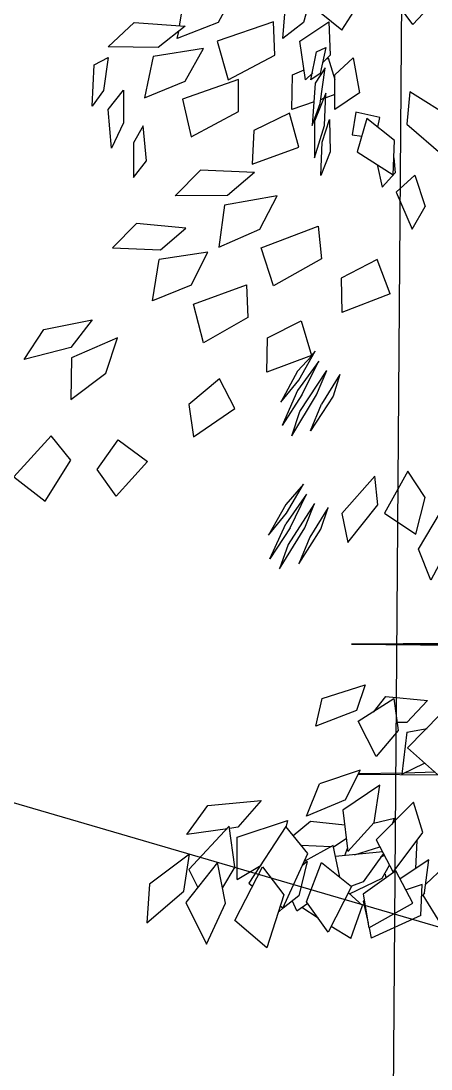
# Model space of a CAD drawing. Header units: millimetres. Extents: x 563079 to 571925, y 2063830 to 2067381.
# Drawn here: x 570436.19 to 570439.36, y 2066757.56 to 2066765.69 of the extents above; entities that cross this region are included whole.
import ezdxf

# ---------------------------------------------------------------- set-up
doc = ezdxf.new("R2010")
doc.units = ezdxf.units.MM
doc.header["$MEASUREMENT"] = 0
for name, color, linetype in [('MATCATDUONG', 8, 'Continuous'), ('MC', 7, 'Continuous'), ('SO', 48, 'Continuous')]:
    doc.layers.add(name, color=color, linetype=linetype)
doc.styles.add('TIEUDE', font='', dxfattribs={"width": 0.8})
doc.styles.get('TIEUDE').set_extended_font_data('.VnAvantH')
doc.dimstyles.new('DIM3', dxfattribs={"dimscale": 1.2, "dimtxt": 1.2, "dimasz": 0.4, "dimexe": 0, "dimexo": 0, "dimgap": 0.3, "dimtad": 1, "dimzin": 0, "dimdsep": 46, "dimtxsty": 'TIEUDE', "dimblk1": 'BOXFILLED', "dimblk2": 'BOXFILLED', "dimsah": 1, "dimcen": 0.09, "dimdle": 0.8, "dimclrd": 9, "dimclre": 9, "dimclrt": 7, "dimadec": 1, "dimazin": 0, "dimtfac": 1, "dimtmove": 2, "dimatfit": 3, "dimldrblk": 'BOXFILLED', "dimfxl": 1, "dimtolj": 1, "dimtzin": 0, "dimarcsym": 0})

# ---------------------------------------------------------------- blocks, each defined once
blk = doc.blocks.new('fasfsfsdf')
at = {"color": 99, "linetype": 'ByBlock'}
for p, q in [((596099.3776, 2065635.6708), (596099.6202, 2065635.4068)), ((596100.3956, 2065635.6779), (596100.467, 2065635.4246)), ((596100.9903, 2065635.6779), (596101.1282, 2065635.4246)), ((596099.6202, 2065635.4068), (596099.7677, 2065635.6101)), ((596100.172, 2065635.3639), (596100.0008, 2065635.6315)), ((596100.6287, 2065635.2997), (596100.6002, 2065635.6244)), ((596101.4279, 2065635.3961), (596101.3899, 2065635.6244)), ((596100.172, 2065635.3639), (596100.4099, 2065635.5566)), ((596100.2719, 2065635.4282), (596100.2624, 2065635.1713)), ((596100.4955, 2065635.2783), (596100.2719, 2065635.4282)), ((596100.467, 2065635.4246), (596100.6287, 2065635.2997)), ((596100.6906, 2065635.1713), (596100.7001, 2065635.4282)), ((596100.7001, 2065635.4282), (596101.1377, 2065635.2783)), ((596101.1282, 2065635.4246), (596101.447, 2065635.2997)), ((596101.78, 2065635.4246), (596101.3851, 2065635.3961)), ((596101.9797, 2065635.2355), (596101.78, 2065635.4246)), ((596101.3851, 2065635.3961), (596101.5944, 2065635.2284)), ((596101.447, 2065635.2997), (596101.4327, 2065635.3532)), ((596100.4527, 2065634.9786), (596100.4955, 2065635.2783)), ((596101.1377, 2065635.2783), (596101.0521, 2065634.9786)), ((596100.3671, 2065635.1963), (596100.2957, 2065635.2284)), ((596100.2957, 2065635.2284), (596100.3385, 2065635.0286)), ((596100.4099, 2065634.9786), (596100.3671, 2065635.1963)), ((596101.3851, 2065634.9679), (596101.2424, 2065635.2212)), ((596101.2424, 2065635.2212), (596101.6325, 2065635.1606)), ((596101.5944, 2065635.2284), (596101.9797, 2065635.2355)), ((596100.0817, 2065635.1499), (596100.0341, 2065634.8787)), ((596100.2244, 2065635.0179), (596100.0817, 2065635.1499)), ((596100.2767, 2065635.1499), (596100.2244, 2065634.9822)), ((596100.2624, 2065635.1713), (596100.3195, 2065635.1106)), ((596100.2862, 2065635.1427), (596100.2767, 2065635.1499)), ((596101.0521, 2065634.9786), (596100.6906, 2065635.1713)), ((596101.6325, 2065635.1606), (596101.6991, 2065634.8395)), ((596102.0892, 2065635.0964), (596101.9797, 2065635.1534)), ((596101.9797, 2065635.1534), (596102.0178, 2065634.8966)), ((596100.2244, 2065634.7503), (596100.2244, 2065635.0179)), ((596100.3385, 2065634.7967), (596100.3005, 2065635.0714)), ((596100.3005, 2065635.0714), (596100.3766, 2065634.9536)), ((596100.3385, 2065635.0286), (596100.4099, 2065634.9786)), ((596100.3956, 2065635.0321), (596100.4527, 2065634.9786)), ((596100.5526, 2065635.0179), (596100.4622, 2065635.0571)), ((596100.5574, 2065634.7503), (596100.5526, 2065635.0179)), ((596102.1034, 2065634.7753), (596102.0892, 2065635.0964)), ((596100.3766, 2065634.9536), (596100.4004, 2065634.6254)), ((596100.9712, 2065634.9822), (596101.4041, 2065634.8288)), ((596100.9712, 2065634.7324), (596100.9712, 2065634.9822)), ((596101.6991, 2065634.8395), (596101.3851, 2065634.9679)), ((596099.3063, 2065634.6754), (596099.644, 2065634.8859)), ((596099.644, 2065634.8859), (596099.6678, 2065634.6361)), ((596100.0341, 2065634.8787), (596100.2244, 2065634.7503)), ((596100.2244, 2065634.8644), (596100.2957, 2065634.8395)), ((596100.3052, 2065634.6254), (596100.2957, 2065634.8752)), ((596100.2957, 2065634.8752), (596100.3814, 2065634.6575)), ((596101.9797, 2065634.7503), (596101.8608, 2065634.9001)), ((596101.8608, 2065634.9001), (596101.8608, 2065634.6468)), ((596102.0178, 2065634.8966), (596102.1034, 2065634.7753)), ((596100.31, 2065634.8359), (596100.3338, 2065634.8252)), ((596100.4004, 2065634.6254), (596100.3385, 2065634.7967)), ((596100.3861, 2065634.8074), (596100.5574, 2065634.7503)), ((596101.4041, 2065634.8288), (596101.3375, 2065634.5362)), ((596099.8771, 2065634.6861), (596100.0626, 2065634.7289)), ((596100.0626, 2065634.7289), (596100.0912, 2065634.554)), ((596100.505, 2065634.4577), (596100.5764, 2065634.7217)), ((596100.5764, 2065634.7217), (596100.8523, 2065634.5862)), ((596101.3375, 2065634.5362), (596100.9712, 2065634.7324)), ((596101.956, 2065634.4506), (596101.9797, 2065634.7503)), ((596099.6678, 2065634.6361), (596099.3871, 2065634.3935)), ((596099.7629, 2065634.5077), (596099.977, 2065634.6789)), ((596099.8914, 2065634.6111), (596099.8771, 2065634.6861)), ((596099.977, 2065634.6789), (596100.0531, 2065634.422)), ((596100.2672, 2065634.6718), (596100.2624, 2065634.422)), ((596100.3243, 2065634.497), (596100.2672, 2065634.6718)), ((596100.3814, 2065634.3757), (596100.3052, 2065634.6254)), ((596100.3814, 2065634.6575), (596100.3814, 2065634.3757)), ((596101.6848, 2065634.3507), (596101.7086, 2065634.6218)), ((596101.7086, 2065634.6218), (596101.7847, 2065634.4898)), ((596101.8608, 2065634.6468), (596101.956, 2065634.4506)), ((596100.0912, 2065634.554), (596100.0151, 2065634.5433)), ((596100.8523, 2065634.5862), (596100.8666, 2065634.3257)), ((596099.7724, 2065634.2436), (596099.7629, 2065634.5077)), ((596100.3338, 2065634.2365), (596100.3243, 2065634.497)), ((596100.8666, 2065634.3257), (596100.505, 2065634.4577)), ((596101.7847, 2065634.4898), (596101.7847, 2065634.2222)), ((596099.7677, 2065634.3757), (596099.7582, 2065634.2579)), ((596100.0531, 2065634.422), (596099.7724, 2065634.2436)), ((596100.2624, 2065634.422), (596100.3338, 2065634.2365)), ((596099.8961, 2065634.3221), (596099.8581, 2065634.1473)), ((596101.7847, 2065634.2222), (596101.6848, 2065634.3507)), ((596099.6059, 2065634.2401), (596099.5251, 2065633.9975)), ((596099.7487, 2065634.1081), (596099.6059, 2065634.2401)), ((596099.7582, 2065634.2579), (596099.8581, 2065634.1473)), ((596100.8476, 2065634.2615), (596101.2662, 2065634.2793)), ((596100.8476, 2065634.2615), (596101.0569, 2065634.0831)), ((596101.4612, 2065634.0795), (596101.2662, 2065634.2793)), ((596099.7487, 2065634.1081), (596099.625, 2065633.8226)), ((596100.8047, 2065633.8226), (596100.6715, 2065634.0795)), ((596100.6715, 2065634.0795), (596101.0807, 2065634.0082)), ((596101.0569, 2065634.0831), (596101.4612, 2065634.0795)), ((596099.625, 2065633.8226), (596099.5251, 2065633.9975)), ((596101.0807, 2065634.0082), (596101.1235, 2065633.6835)), ((596100.3528, 2065633.844), (596100.329, 2065633.5907)), ((596100.7952, 2065633.6764), (596100.3528, 2065633.844)), ((596101.1235, 2065633.6835), (596100.8047, 2065633.8226)), ((596101.3804, 2065633.8298), (596101.7609, 2065633.8655)), ((596101.5754, 2065633.6621), (596101.3804, 2065633.8298)), ((596101.7609, 2065633.8655), (596101.9464, 2065633.6764)), ((596100.7001, 2065633.3838), (596100.7952, 2065633.6764)), ((596101.3375, 2065633.3874), (596101.2091, 2065633.6442)), ((596101.2091, 2065633.6442), (596101.5849, 2065633.5872)), ((596101.9464, 2065633.6764), (596101.5754, 2065633.6621)), ((596099.7962, 2065633.3196), (596099.8961, 2065633.5872)), ((596099.8961, 2065633.5872), (596100.1768, 2065633.4409)), ((596100.329, 2065633.5907), (596100.7001, 2065633.3838)), ((596101.6372, 2065633.2661), (596101.5849, 2065633.5872)), ((596100.1768, 2065633.4409), (596100.172, 2065633.1769)), ((596099.7962, 2065633.3196), (596100.172, 2065633.1769)), ((596100.9094, 2065633.3909), (596100.8999, 2065633.1376)), ((596101.3185, 2065633.2411), (596100.9094, 2065633.3909)), ((596101.3375, 2065633.3874), (596101.6372, 2065633.2661)), ((596101.2424, 2065632.9414), (596101.3185, 2065633.2411)), ((596100.486, 2065633.1126), (596100.4051, 2065632.8415)), ((596100.7477, 2065632.9806), (596100.486, 2065633.1126)), ((596100.8999, 2065633.1376), (596101.2424, 2065632.9414)), ((596102.4792, 2065633.0449), (596102.1034, 2065633.1198)), ((596102.1034, 2065633.1198), (596102.2699, 2065632.9057)), ((596102.6315, 2065632.8129), (596102.4792, 2065633.0449)), ((596100.7524, 2065632.713), (596100.7477, 2065632.9806)), ((596101.9988, 2065632.7059), (596101.9084, 2065632.9806)), ((596101.9084, 2065632.9806), (596102.2652, 2065632.8236)), ((596102.2699, 2065632.9057), (596102.6315, 2065632.8129)), ((596100.505, 2065632.6524), (596100.3766, 2065632.8772)), ((596100.3766, 2065632.8772), (596100.4051, 2065632.8415)), ((596100.4051, 2065632.8415), (596100.7524, 2065632.713)), ((596100.4051, 2065632.8379), (596100.5146, 2065632.7202)), ((596102.2652, 2065632.8236), (596102.2699, 2065632.5025)), ((596100.4813, 2065632.5382), (596100.3481, 2065632.7987)), ((596100.3481, 2065632.7987), (596100.5146, 2065632.5703)), ((596100.1863, 2065632.6952), (596100.329, 2065632.4669)), ((596100.1863, 2065632.6952), (596100.2386, 2065632.5275)), ((596100.4955, 2065632.4098), (596100.2862, 2065632.7273)), ((596100.3671, 2065632.5382), (596100.2862, 2065632.7273)), ((596100.5146, 2065632.7202), (596100.643, 2065632.4811)), ((596100.9998, 2065632.4312), (596101.1187, 2065632.6631)), ((596101.1187, 2065632.6631), (596101.3566, 2065632.4633)), ((596102.2699, 2065632.5025), (596101.9988, 2065632.7059)), ((596100.643, 2065632.4811), (596100.505, 2065632.6524)), ((596100.2386, 2065632.5275), (596100.4147, 2065632.2599)), ((596100.5574, 2065632.2207), (596100.3671, 2065632.5382)), ((596100.4813, 2065632.5382), (596100.6335, 2065632.2992)), ((596100.5146, 2065632.5703), (596100.6335, 2065632.2992)), ((596100.4147, 2065632.2599), (596100.329, 2065632.4669)), ((596101.3185, 2065632.2135), (596100.9998, 2065632.4312)), ((596101.3566, 2065632.4633), (596101.3185, 2065632.2135)), ((596100.5574, 2065632.2207), (596100.4955, 2065632.4098)), ((596101.9036, 2065632.1886), (596101.6753, 2065632.0209)), ((596102.0654, 2065631.9602), (596101.9036, 2065632.1886)), ((596102.2699, 2065632.0316), (596102.4222, 2065632.2207)), ((596102.4222, 2065632.2207), (596102.7123, 2065631.9031)), ((596101.6753, 2065632.0209), (596101.9179, 2065631.7533)), ((596102.4697, 2065631.714), (596102.2699, 2065632.0316)), ((596099.5251, 2065631.7426), (596099.6583, 2065631.946)), ((596099.6583, 2065631.946), (596099.839, 2065631.6213)), ((596101.9179, 2065631.7533), (596102.0654, 2065631.9602)), ((596099.8914, 2065631.6855), (596099.9152, 2065631.9067)), ((596099.9152, 2065631.9067), (596100.172, 2065631.6177)), ((596102.7123, 2065631.9031), (596102.4697, 2065631.714)), ((596100.5716, 2065631.5071), (596100.4432, 2065631.7676)), ((596100.4432, 2065631.7676), (596100.6049, 2065631.5392)), ((596100.6002, 2065631.6213), (596100.467, 2065631.8461)), ((596100.467, 2065631.8461), (596100.6049, 2065631.6891)), ((596099.5964, 2065631.4572), (596099.5251, 2065631.7426)), ((596100.1245, 2065631.3929), (596099.8914, 2065631.6855)), ((596100.3814, 2065631.6962), (596100.5859, 2065631.3787)), ((596100.4575, 2065631.5071), (596100.3814, 2065631.6962)), ((596100.6049, 2065631.6891), (596100.7381, 2065631.45)), ((596099.5774, 2065631.343), (596099.4061, 2065631.6284)), ((596099.839, 2065631.6213), (596099.5964, 2065631.4572)), ((596100.172, 2065631.6177), (596100.1245, 2065631.3929)), ((596100.2767, 2065631.6641), (596100.4194, 2065631.4358)), ((596100.3338, 2065631.4964), (596100.2767, 2065631.6641)), ((596100.7381, 2065631.45), (596100.6002, 2065631.6213)), ((596100.7286, 2065631.2681), (596100.6049, 2065631.5392)), ((596100.505, 2065631.2288), (596100.3338, 2065631.4964)), ((596100.6525, 2065631.1896), (596100.4575, 2065631.5071)), ((596100.5716, 2065631.5071), (596100.7286, 2065631.2681)), ((596099.33, 2065631.3894), (596099.4823, 2065631.1004)), ((596100.4194, 2065631.4358), (596100.505, 2065631.2288)), ((596100.5859, 2065631.3787), (596100.6525, 2065631.1896)), ((596099.4823, 2065631.1004), (596099.5774, 2065631.343)), ((596100.0959, 2065630.6045), (596098.1217, 2065630.5902)), ((596098.5023, 2065630.608), (596100.0959, 2065630.6045)), ((596098.5071, 2065630.6187), (596100.0959, 2065630.6045)), ((596100.0959, 2065630.6045), (596098.5071, 2065630.6152)), ((596100.3243, 2065630.1834), (596099.9913, 2065630.2905)), ((596099.9913, 2065630.2905), (596100.0579, 2065630.0907)), ((596099.8295, 2065630.2013), (596099.506, 2065630.1692)), ((596099.506, 2065630.1692), (596099.6678, 2065629.9979)), ((596099.7677, 2065630.1834), (596099.7344, 2065629.9373)), ((596100.0436, 2065630.0086), (596099.7677, 2065630.1834)), ((596099.9247, 2065630.08), (596099.8295, 2065630.2013)), ((596100.3718, 2065629.9694), (596100.3243, 2065630.1834)), ((596099.663, 2065629.8017), (596099.4061, 2065630.0621)), ((596100.0579, 2065630.0907), (596100.3718, 2065629.9694)), ((596099.6678, 2065629.9979), (596099.7391, 2065629.9979)), ((596099.9056, 2065629.7339), (596100.0436, 2065630.0086)), ((596099.6678, 2065629.923), (596099.5108, 2065629.9515)), ((596099.6678, 2065629.923), (596099.7058, 2065629.5983)), ((596099.7344, 2065629.9373), (596099.9056, 2065629.7339)), ((596099.4299, 2065629.5948), (596099.663, 2065629.8017)), ((596099.7058, 2065629.5983), (596099.5298, 2065629.684)), ((596099.4014, 2065629.5912), (596100.0436, 2065629.5948)), ((596099.449, 2065629.6126), (596099.6821, 2065629.6055)), ((596099.7011, 2065629.6055), (596100.0388, 2065629.6019)), ((596100.1435, 2065629.3985), (596100.0293, 2065629.6304)), ((596100.0293, 2065629.6304), (596100.3433, 2065629.5234)), ((596100.0436, 2065629.5983), (596100.0388, 2065629.6019)), ((596100.0388, 2065629.6019), (596100.0388, 2065629.6019)), ((596099.9199, 2065629.2237), (596099.8771, 2065629.5127)), ((596099.8771, 2065629.5127), (596100.1625, 2065629.32)), ((596100.4432, 2065629.2736), (596100.3433, 2065629.5234)), ((596099.5441, 2065629.1452), (596099.6155, 2065629.3807)), ((596099.6155, 2065629.3807), (596099.9056, 2065629.0881)), ((596100.1435, 2065629.3985), (596100.4432, 2065629.2736)), ((596100.7952, 2065629.395), (596100.976, 2065629.188)), ((596101.2091, 2065629.3557), (596100.7952, 2065629.395)), ((596101.3708, 2065629.1309), (596101.2091, 2065629.3557)), ((596099.782, 2065629.2094), (596099.7629, 2065629.2558)), ((596099.7629, 2065629.2558), (596099.9247, 2065629.2166)), ((596100.1625, 2065629.32), (596100.1245, 2065628.9989)), ((596100.1245, 2065628.9989), (596099.9199, 2065629.2237)), ((596100.4147, 2065629.2344), (596100.1483, 2065629.2059)), ((596100.5479, 2065629.1238), (596100.4147, 2065629.2344)), ((596100.4337, 2065628.9847), (596100.6049, 2065629.1916)), ((596100.9808, 2065629.1095), (596100.5907, 2065629.238)), ((596100.5907, 2065629.238), (596100.6049, 2065629.1845)), ((596100.6049, 2065629.1916), (596100.8904, 2065628.7527)), ((596100.976, 2065629.188), (596101.0378, 2065629.1773)), ((596100.9998, 2065628.8812), (596101.0426, 2065629.1952)), ((596101.0426, 2065629.1952), (596101.3566, 2065628.8598)), ((596101.0569, 2065629.1738), (596101.3708, 2065629.1309)), ((596099.7724, 2065628.8384), (596099.5441, 2065629.1452)), ((596099.9056, 2065629.0881), (596099.7724, 2065628.8384)), ((596100.134, 2065629.0988), (596100.2291, 2065629.0346)), ((596100.9808, 2065628.7813), (596100.9808, 2065629.1095)), ((596099.5964, 2065628.8669), (596099.5869, 2065629.0846)), ((596100.0721, 2065628.974), (596099.8771, 2065629.0346)), ((596100.1483, 2065628.9668), (596100.1245, 2065629.031)), ((596100.1863, 2065628.7991), (596100.2386, 2065629.0453)), ((596100.2291, 2065629.0346), (596100.2339, 2065629.0346)), ((596100.2386, 2065629.0453), (596100.4622, 2065628.9204)), ((596100.2529, 2065629.0346), (596100.486, 2065629.0453)), ((596099.5298, 2065628.6778), (596099.4965, 2065628.9347)), ((596099.4965, 2065628.9347), (596099.7201, 2065628.7884)), ((596099.839, 2065628.9668), (596099.8723, 2065628.9561)), ((596099.8676, 2065628.9597), (596099.8438, 2065628.9704)), ((596099.8486, 2065628.9847), (596100.0055, 2065628.7634)), ((596099.8533, 2065628.9954), (596100.2196, 2065628.9597)), ((596099.8628, 2065628.9561), (596099.8676, 2065628.9597)), ((596100.6287, 2065628.5601), (596100.4337, 2065628.9847)), ((596101.3518, 2065628.9775), (596101.661, 2065628.7456)), ((596101.3946, 2065628.6921), (596101.3518, 2065628.9775)), ((596099.5203, 2065628.7456), (596099.3776, 2065628.8812)), ((596099.6202, 2065628.5993), (596099.7534, 2065628.8491)), ((596099.7534, 2065628.8491), (596100.0055, 2065628.6671)), ((596099.8581, 2065628.792), (596099.801, 2065628.8919)), ((596100.329, 2065628.9133), (596100.0959, 2065628.7278)), ((596100.4432, 2065628.61), (596100.329, 2065628.9133)), ((596100.4384, 2065628.9204), (596100.4717, 2065628.8919)), ((596100.4384, 2065628.9204), (596100.505, 2065628.6564)), ((596100.7857, 2065628.8812), (596100.6192, 2065628.6635)), ((596100.9998, 2065628.4638), (596100.7857, 2065628.8812)), ((596100.9808, 2065628.7813), (596100.7952, 2065628.8919)), ((596100.9998, 2065628.8812), (596101.0949, 2065628.7206)), ((596101.0711, 2065628.5993), (596101.133, 2065628.9133)), ((596101.133, 2065628.9133), (596101.3804, 2065628.6029)), ((596101.3566, 2065628.8598), (596101.2852, 2065628.7206)), ((596099.8343, 2065628.8241), (596099.8295, 2065628.792)), ((596100.1102, 2065628.6707), (596099.8581, 2065628.792)), ((596100.0055, 2065628.7634), (596100.0959, 2065628.7313)), ((596099.5584, 2065628.503), (596099.5489, 2065628.742)), ((596099.5489, 2065628.742), (596099.6725, 2065628.7028)), ((596100.0959, 2065628.7278), (596100.2767, 2065628.3746)), ((596100.8904, 2065628.7527), (596100.8618, 2065628.7313)), ((596101.6801, 2065628.4459), (596101.3946, 2065628.6921)), ((596101.661, 2065628.7456), (596101.6801, 2065628.4459)), ((596099.5441, 2065628.66), (596099.4061, 2065628.4388)), ((596099.5298, 2065628.6778), (596099.5489, 2065628.6528)), ((596099.9627, 2065628.4067), (596099.6202, 2065628.5993)), ((596100.0055, 2065628.6671), (596099.9627, 2065628.4067)), ((596100.0055, 2065628.6136), (596099.9675, 2065628.4423)), ((596100.0055, 2065628.6136), (596099.996, 2065628.6136)), ((596099.996, 2065628.6136), (596100.0055, 2065628.6136)), ((596100.0103, 2065628.5815), (596100.1197, 2065628.6778)), ((596100.2767, 2065628.3746), (596100.4432, 2065628.61)), ((596100.5193, 2065628.5387), (596100.4337, 2065628.5993)), ((596100.505, 2065628.6564), (596100.624, 2065628.5601)), ((596100.5193, 2065628.5387), (596100.5526, 2065628.6136)), ((596100.6192, 2065628.6635), (596100.7524, 2065628.2532)), ((596101.2186, 2065628.2818), (596101.0711, 2065628.5993)), ((596101.3804, 2065628.6029), (596101.2186, 2065628.2818)), ((596100.1007, 2065628.3246), (596100.0103, 2065628.5815)), ((596100.3528, 2065628.4816), (596100.4813, 2065628.5637)), ((596100.624, 2065628.5601), (596100.6287, 2065628.5601)), ((596100.6287, 2065628.5601), (596100.6478, 2065628.5744)), ((596100.6287, 2065628.5601), (596100.6573, 2065628.5351)), ((596099.5584, 2065628.503), (596099.9437, 2065628.3282)), ((596100.7524, 2065628.2532), (596100.9998, 2065628.4638)), ((596099.958, 2065628.4067), (596099.9437, 2065628.3282)), ((596100.1007, 2065628.3246), (596100.2529, 2065628.4174))]:
    blk.add_line(p, q, dxfattribs=at)
blk = doc.blocks.new('_BoxFilled')
at = {"color": 0, "linetype": 'ByBlock', "lineweight": -2}
blk.add_line((-0.5, 0), (-1, 0), dxfattribs=at)
at = {"color": 0, "linetype": 'ByBlock'}
blk.add_solid([(-0.5, 0.5), (0.5, 0.5), (-0.5, -0.5), (0.5, -0.5)], dxfattribs=at)
blk = doc.blocks.new('DEN3')
at = {"layer": 'MATCATDUONG', "color": 222, "elevation": 1.582}
blk.add_lwpolyline([(10945.718, 5254.759), (10945.148, 5329.777, -0.337838), (10960.652, 5350.568), (10973.241, 5353.472), (10972.96, 5354.523), (10959.336, 5351.477, 0.326638), (10943.702, 5330.861), (10943.126, 5254.759)], format="xyb", dxfattribs=at)

msp = doc.modelspace()

# ---------------------------------------------------------------- block references
at = {"layer": 'MATCATDUONG', "color": 30, "xscale": -0.4983398430049419, "yscale": 0.4983398430049419, "zscale": 0.4983398430049419}
msp.add_blockref('DEN3', (575893.61662, 2064120.01129, -0.78845), dxfattribs=at)
at = {"layer": 'SO', "color": 4, "xscale": -1}
msp.add_blockref('fasfsfsdf', (1166538.84172, 1130.25078), dxfattribs=at)

# ---------------------------------------------------------------- leaders
at = {"layer": 'MC', "color": 9}
msp.add_leader([(570442.86734, 2066757.65705), (570427.23675, 2066762.22724), (570416.04587, 2066762.22724)], dimstyle='DIM3', override={"dimasz": 1.5, "dimgap": 0.3, "dimtad": 0}, dxfattribs=at)

doc.saveas('drawing.dxf')
